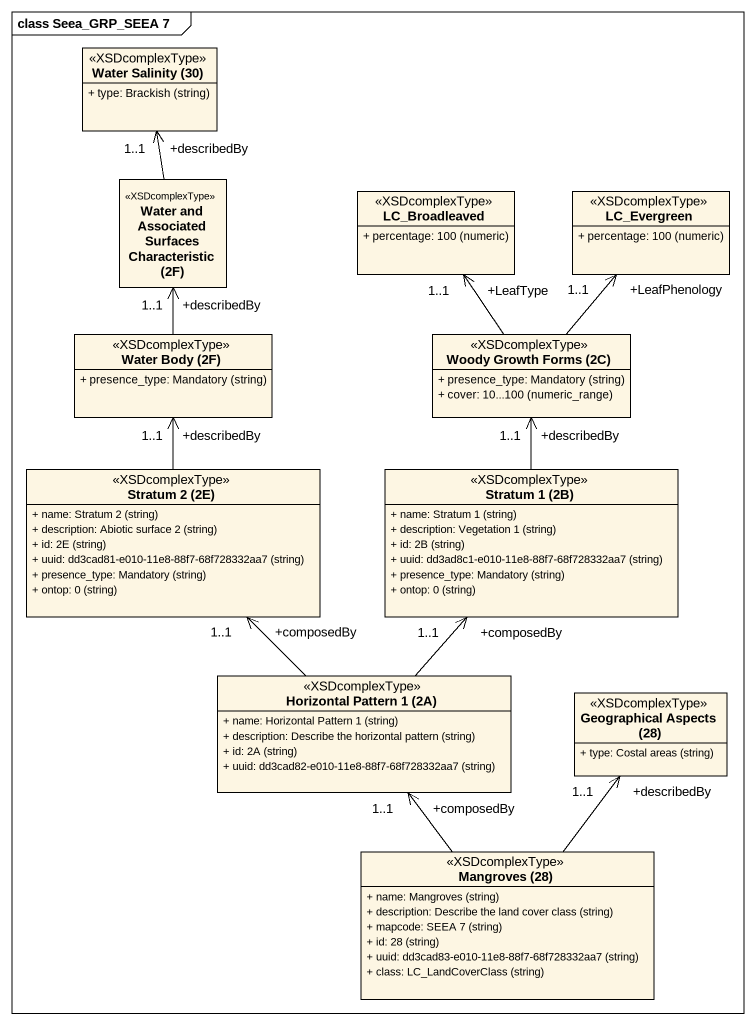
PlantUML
@startuml
mainframe class Seea_GRP_SEEA 7
hide circle
hide empty members
skinparam classAttributeIconSize 0
class "Water Salinity (30)" as Water_Salinity_30 <<XSDcomplexType>> {
  {field} + type: Brackish (string)
}
class "Water and Associated Surfaces Characteristic (2F)" as Water_and_Associated <<XSDcomplexType>>
class LC_Broadleaved <<XSDcomplexType>> {
  {field} + percentage: 100 (numeric)
}
class LC_Evergreen <<XSDcomplexType>> {
  {field} + percentage: 100 (numeric)
}
class "Water Body (2F)" as Water_Body_2F <<XSDcomplexType>> {
  {field} + presence_type: Mandatory (string)
}
class "Woody Growth Forms (2C)" as Woody_Growth_Forms_2C <<XSDcomplexType>> {
  {field} + presence_type: Mandatory (string)
  {field} + cover: 10...100 (numeric_range)
}
class "Stratum 2 (2E)" as Stratum_2_2E <<XSDcomplexType>> {
  {field} + name: Stratum 2 (string)
  {field} + description: Abiotic surface 2 (string)
  {field} + id: 2E (string)
  {field} + uuid: dd3cad81-e010-11e8-88f7-68f728332aa7 (string)
  {field} + presence_type: Mandatory (string)
  {field} + ontop: 0 (string)
}
class "Stratum 1 (2B)" as Stratum_1_2B <<XSDcomplexType>> {
  {field} + name: Stratum 1 (string)
  {field} + description: Vegetation 1 (string)
  {field} + id: 2B (string)
  {field} + uuid: dd3ad8c1-e010-11e8-88f7-68f728332aa7 (string)
  {field} + presence_type: Mandatory (string)
  {field} + ontop: 0 (string)
}
class "Horizontal Pattern 1 (2A)" as Horizontal_Pattern_1_2A <<XSDcomplexType>> {
  {field} + name: Horizontal Pattern 1 (string)
  {field} + description: Describe the horizontal pattern (string)
  {field} + id: 2A (string)
  {field} + uuid: dd3cad82-e010-11e8-88f7-68f728332aa7 (string)
}
class "Geographical Aspects (28)" as Geographical_Aspects_28 <<XSDcomplexType>> {
  {field} + type: Costal areas (string)
}
class "Mangroves (28)" as Mangroves_28 <<XSDcomplexType>> {
  {field} + name: Mangroves (string)
  {field} + description: Describe the land cover class (string)
  {field} + mapcode: SEEA 7 (string)
  {field} + id: 28 (string)
  {field} + uuid: dd3cad83-e010-11e8-88f7-68f728332aa7 (string)
  {field} + class: LC_LandCoverClass (string)
}
Water_and_Associated -up-> "+describedBy\n1..1" Water_Salinity_30
Water_Body_2F -up-> "+describedBy\n1..1" Water_and_Associated
Woody_Growth_Forms_2C -up-> "+LeafType\n1..1" LC_Broadleaved
Woody_Growth_Forms_2C -up-> "+LeafPhenology\n1..1" LC_Evergreen
Stratum_2_2E -up-> "+describedBy\n1..1" Water_Body_2F
Stratum_1_2B -up-> "+describedBy\n1..1" Woody_Growth_Forms_2C
Horizontal_Pattern_1_2A -up-> "+composedBy\n1..1" Stratum_2_2E
Horizontal_Pattern_1_2A -up-> "+composedBy\n1..1" Stratum_1_2B
Mangroves_28 -up-> "+composedBy\n1..1" Horizontal_Pattern_1_2A
Mangroves_28 -up-> "+describedBy\n1..1" Geographical_Aspects_28
@enduml
